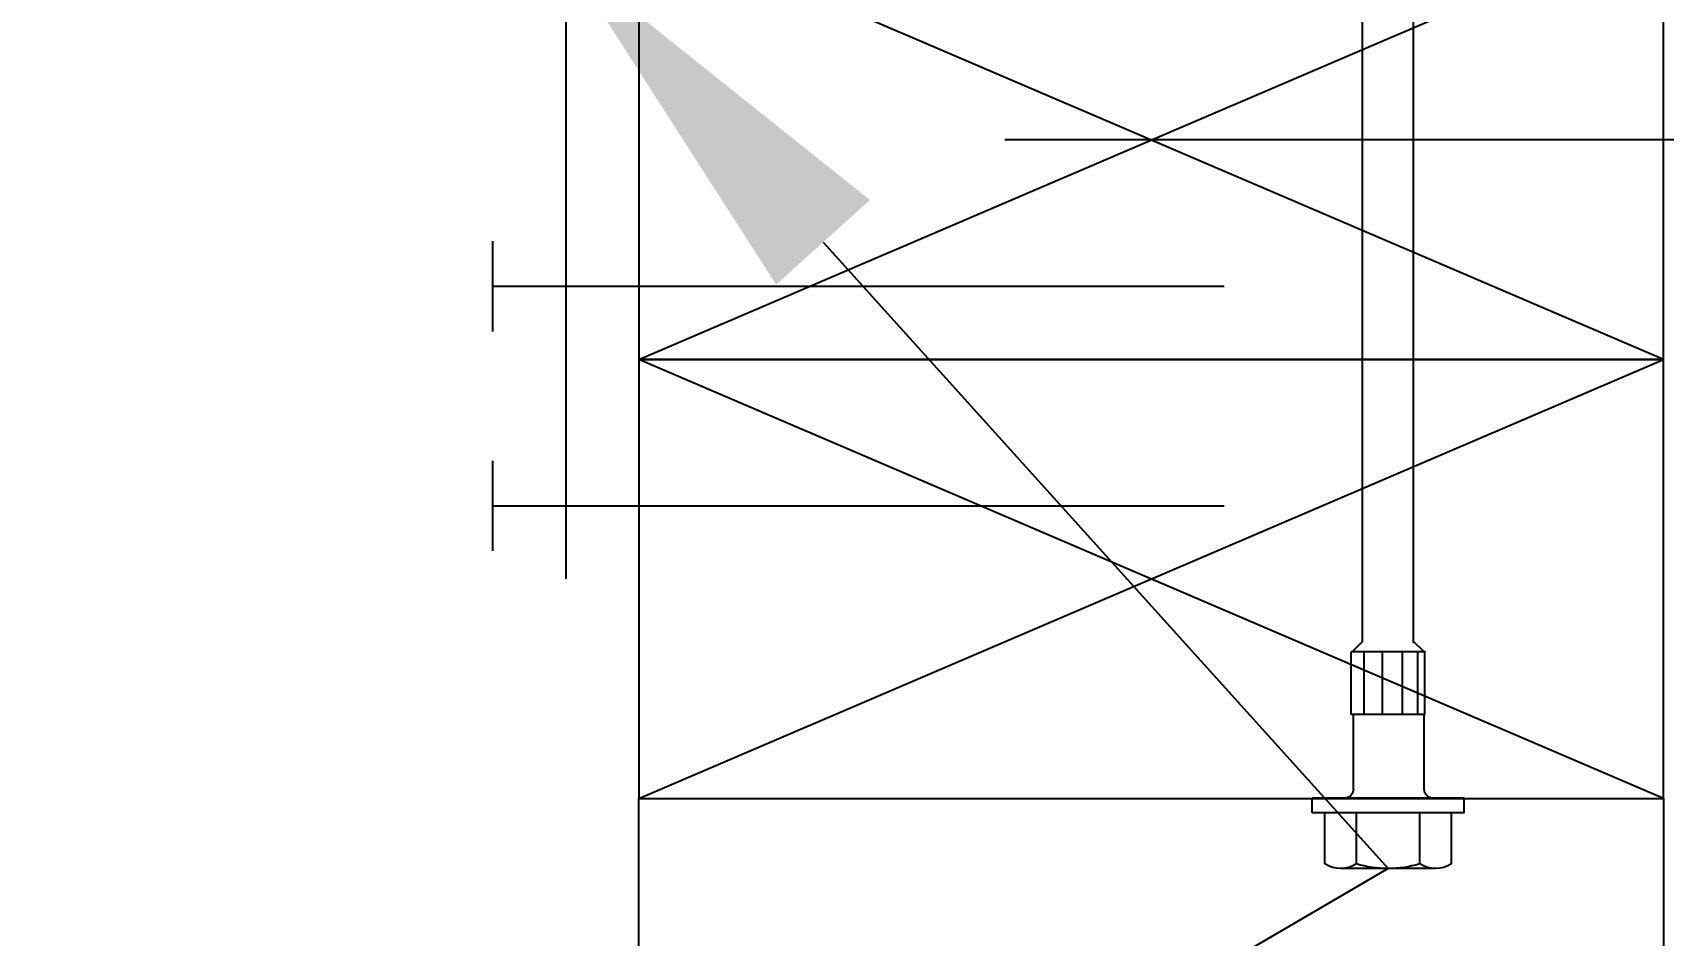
# Model space of a CAD drawing. Header units: inches. Extents: x -2661 to 42767, y -1222 to 9099.
# Drawn here: x 1926.24 to 1931.81, y 1586.58 to 1589.67 of the extents above; entities that cross this region are included whole.
import ezdxf
from ezdxf import colors
from ezdxf.entities.mleader import LeaderData, LeaderLine
from ezdxf.math import Vec2, Vec3

# ---------------------------------------------------------------- set-up
doc = ezdxf.new("R2010")
doc.units = ezdxf.units.IN
doc.header["$LTSCALE"] = 12
doc.header["$MEASUREMENT"] = 0
doc.layers.get('0').update_dxf_attribs({"linetype": 'CONTINUOUS'})
for name, color, linetype in [('S-ANNO-NOTE', 4, 'CONTINUOUS'), ('S-FASTENERS', 2, 'CONTINUOUS'), ('S-NAIL', 2, 'CONTINUOUS'), ('S-SIMPSON', 2, 'CONTINUOUS'), ('S-STEEL', 4, 'CONTINUOUS'), ('S-WOOD', 3, 'CONTINUOUS')]:
    doc.layers.add(name, color=color, linetype=linetype)
doc.styles.add('Arial', font='arial.ttf', dxfattribs={"width": 0.85})

# ---------------------------------------------------------------- blocks, each defined once
blk = doc.blocks.new('*U1292')
at = {"color": 3}
blk.add_line((0.1953, 0.25), (-0.1953, 0.25), dxfattribs=at)
blk.add_line((0, 0.25), (0, -2.75))
blk = doc.blocks.new('*U1285')
blk.add_lwpolyline([(1.5, -3.5), (0, -3.5), (0, 0), (1.5, 0)], close=True)
at = {"layer": 'S-WOOD', "color": 2}
for p, q in [((1.5, -3.5), (0, 0)), ((1.5, 0), (0, -3.5))]:
    blk.add_line(p, q, dxfattribs=at)
blk = doc.blocks.new('SDS.25X6-f')
at = {"layer": 'S-SIMPSON'}
for p, q in [((-0.2165, 0.2244), (-0.2165, 0.05)), ((0.1624, 0.24), (-0.1624, 0.24)), ((-0.1083, 0.2244), (-0.1083, 0.05)), ((0.1083, 0.2244), (0.1083, 0.05)), ((0.2165, 0.2244), (0.2165, 0.05)), ((0.26, 0.05), (-0.26, 0.05)), ((-0.26, 0.05), (-0.26, 0)), ((0.26, 0), (-0.26, 0)), ((0.26, 0.05), (0.26, 0)), ((-0.1259, -0.286), (-0.1259, -0.5)), ((0.1259, -0.286), (-0.1259, -0.286)), ((-0.0823, -0.286), (-0.0823, -0.5)), ((-0.0192, -0.286), (-0.0192, -0.5)), ((0.0494, -0.286), (0.0494, -0.5)), ((0.1018, -0.286), (0.1018, -0.5)), ((0.1259, -0.286), (0.1259, -0.5)), ((0.1276, -0.5), (-0.1242, -0.5)), ((-0.087, -0.536), (-0.123, -0.5)), ((0.123, -0.5), (0.087, -0.536)), ((-0.087, -0.536), (-0.087, -2.7912)), ((0.087, -0.5316), (0.087, -2.75)), ((0.087, -0.5316), (0.087, -2.75)), ((-0.087, -0.5749), (-0.087, -2.7912))]:
    blk.add_line(p, q, dxfattribs=at)
for points in [[(-0.1187, -0.0312), (-0.1187, -0.286)], [(0.123, -0.0312), (0.123, -0.286)], [(0, -0.5), (-0.1259, -0.5)]]:
    blk.add_lwpolyline(points, dxfattribs=at)
for centre, radius, start, end in [((-0.1624, 0.1384), 0.1016, 57.7958, 122.2042), ((0, -0.1428), 0.3828, 73.5736, 106.4264), ((0.1624, 0.1384), 0.1016, 57.7958, 122.2042), ((-0.15, -0.0312), 0.0312, 0, 90), ((0.1543, -0.0312), 0.0312, 90, 180)]:
    blk.add_arc(centre, radius, start, end, dxfattribs=at)
blk = doc.blocks.new('*U1812')
at = {"layer": 'S-FASTENERS'}
blk.add_blockref('SDS.25X6-f', (0, 0), dxfattribs=at)
blk = doc.blocks.new('8d')
at = {"color": 3}
blk.add_line((0.154, 0.25), (-0.154, 0.25), dxfattribs=at)
at = {"color": 2}
blk.add_line((0, 0.25), (0, -2.25), dxfattribs=at)
blk = doc.blocks.new('WALL_TOP PLATE_2x4 ALT')
at = {"layer": 'S-STEEL'}
blk.add_line((-3.75, 2), (-3.75, -2.25), dxfattribs=at)
at = {"layer": 'S-WOOD'}
blk.add_lwpolyline([(-3.5, -25.0898), (-3.5, -3), (0, -3), (0, -25.0898)], dxfattribs=at)
at = {"layer": 'S-FASTENERS', "xscale": -1, "rotation": 180}
blk.add_blockref('*U1812', (-0.9404, -2.9998), dxfattribs=at)
at = {"layer": 'S-NAIL', "color": 1, "rotation": 270}
blk.add_blockref('*U1292', (0.5, -0.75), dxfattribs=at)
at = {"layer": 'S-NAIL', "rotation": 90}
for p in [(-3.75, -1.25), (-3.75, -2)]:
    blk.add_blockref('8d', p, dxfattribs=at)
at = {"layer": 'S-WOOD', "xscale": -1.000000000000001, "rotation": 90}
for p in [(-3.5, 0), (-3.5, -1.5)]:
    blk.add_blockref('*U1285', p, dxfattribs=at)
at = {"layer": 'S-ANNO-NOTE'}
ml = blk.add_multileader_mtext('Standard', dxfattribs=at)
ml.set_content('\\A1;{\\C4;"LTP4" CLIPS OR WOOD SCREWS TOP PLATE CONNECTION TO BEAM PER SHEAR WALL SCHEDULE}', color=4, style='Arial')
ml.set_leader_properties(color=2)
ml.build(insert=Vec2(0, 0))
ml.multileader.update_dxf_attribs({"dogleg_length": 0.36, "arrow_head_size": 1.3125, "scale": 12})
ctx = ml.context
ctx.base_point, ctx.scale, ctx.char_height, ctx.arrow_head_size, ctx.landing_gap_size, ctx.plane_origin = Vec3(-40.84, -13.6547), 12, 1.125, 1.3125, 1.08, Vec3(-47.0589, 285.2242)
ctx.text_align_type = 2
notes = []
notes.append((ctx, [(1, (1, 1, 0), (-18.7823, -13.6547), (-1, 0), 1.5, [(1, [(-3.75, -0.125), (-0.9404, -3.2398)], 0, [])])]))
ctx.mtext.insert, ctx.mtext.width, ctx.mtext.alignment, ctx.mtext.flow_direction = Vec3(-21.3623, -13.0826), 20.244296, 3, 5
for ctx, leaders in notes:
    for number, flags, end, landing, length, lines in leaders:
        leader = LeaderData()
        leader.index, (leader.has_last_leader_line, leader.has_dogleg_vector, leader.attachment_direction) = number, flags
        leader.last_leader_point, leader.dogleg_vector, leader.dogleg_length = Vec3(end), Vec3(landing), length
        for number, points, colour, breaks in lines:
            line = LeaderLine()
            line.index, line.vertices, line.color, line.breaks = number, Vec3.list(points), colors.encode_raw_color(colour), breaks
            leader.lines.append(line)
        ctx.leaders.append(leader)

msp = doc.modelspace()

# ---------------------------------------------------------------- block references
msp.add_blockref('WALL_TOP PLATE_2x4 ALT', (1931.80984, 1590.05019))

doc.saveas('drawing.dxf')
